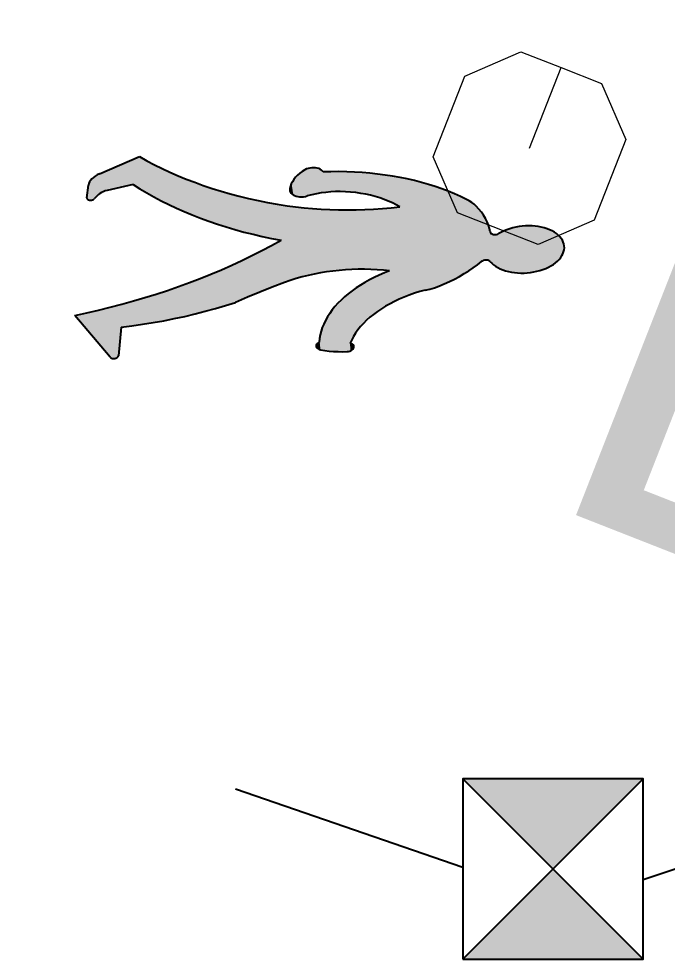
# Model space of a CAD drawing. Extents: x 421500 to 422711, y 436000 to 437000.
# Drawn here: x 421938.601 to 421939.95, y 436543.601 to 436545.557 of the extents above; entities that cross this region are included whole.
import ezdxf
from ezdxf.enums import TextEntityAlignment as Align

# ---------------------------------------------------------------- set-up
doc = ezdxf.new("R2010")
doc.units = 0
doc.linetypes.add('XREF UTC_716709_AJB_1b$0$BLIP', pattern=[1, 0.5, -0.5])
doc.layers.get('0').update_dxf_attribs({"color": 210})
doc.layers.add('716709-ExBase$0$LCCPoint Features', color=8, linetype='Continuous', lineweight=0)
for name, color, linetype in [('Lines', 1, 'Continuous'), ('XREF UTC_716709_AJB_1b$0$du-SLDUCT-F1', 30, 'XREF UTC_716709_AJB_1b$0$BLIP'), ('XREF UTC_716709_AJB_1b$0$du-SLSFURN', 30, 'Continuous')]:
    doc.layers.add(name, color=color, linetype=linetype)
doc.styles.add('716709-ExBase$0$Style-WORKING', font='WORKING.shx')

# ---------------------------------------------------------------- blocks, each defined once
blk = doc.blocks.new('*U26')
at = {"linetype": 'Continuous'}
for points in [[(189.9106, 96.9657), (189.9081, 96.9625), (189.9645, 96.9653)], [(189.9645, 96.9653), (189.9081, 96.9625), (189.967, 96.9621)], [(189.9133, 96.9686), (189.9106, 96.9657), (189.9619, 96.9683)], [(189.9619, 96.9683), (189.9106, 96.9657), (189.9645, 96.9653)], [(189.9161, 96.9712), (189.9133, 96.9686), (189.9591, 96.9709)], [(189.9591, 96.9709), (189.9133, 96.9686), (189.9619, 96.9683)], [(189.919, 96.9735), (189.9161, 96.9712), (189.9562, 96.9732)], [(189.9562, 96.9732), (189.9161, 96.9712), (189.9591, 96.9709)], [(189.9219, 96.9754), (189.919, 96.9735), (189.9532, 96.9752)], [(189.9532, 96.9752), (189.919, 96.9735), (189.9562, 96.9732)], [(189.925, 96.977), (189.9219, 96.9754), (189.9502, 96.9768)], [(189.9502, 96.9768), (189.9219, 96.9754), (189.9532, 96.9752)], [(189.9281, 96.9783), (189.925, 96.977), (189.9471, 96.9781)], [(189.9471, 96.9781), (189.925, 96.977), (189.9502, 96.9768)], [(189.9312, 96.9792), (189.9281, 96.9783), (189.944, 96.9791)], [(189.944, 96.9791), (189.9281, 96.9783), (189.9471, 96.9781)], [(189.9344, 96.9797), (189.9312, 96.9792), (189.9408, 96.9796)], [(189.9408, 96.9796), (189.9312, 96.9792), (189.944, 96.9791)], [(189.9376, 96.9798), (189.9344, 96.9797), (189.9408, 96.9796)], [(189.8994, 96.9471), (189.8976, 96.9426), (189.9757, 96.9465)], [(189.9757, 96.9465), (189.8976, 96.9426), (189.9774, 96.942)], [(189.9013, 96.9513), (189.8994, 96.9471), (189.9738, 96.9508)], [(189.9738, 96.9508), (189.8994, 96.9471), (189.9757, 96.9465)], [(189.9034, 96.9553), (189.9013, 96.9513), (189.9717, 96.9548)], [(189.9717, 96.9548), (189.9013, 96.9513), (189.9738, 96.9508)], [(189.9057, 96.959), (189.9034, 96.9553), (189.9694, 96.9586)], [(189.9694, 96.9586), (189.9034, 96.9553), (189.9717, 96.9548)], [(189.9081, 96.9625), (189.9057, 96.959), (189.967, 96.9621)], [(189.967, 96.9621), (189.9057, 96.959), (189.9694, 96.9586)], [(189.8935, 96.9282), (189.8925, 96.9232), (189.9814, 96.9276)], [(189.9814, 96.9276), (189.8925, 96.9232), (189.9824, 96.9225)], [(189.8947, 96.9332), (189.8935, 96.9282), (189.9803, 96.9325)], [(189.9803, 96.9325), (189.8935, 96.9282), (189.9814, 96.9276)], [(189.896, 96.938), (189.8947, 96.9332), (189.9789, 96.9374)], [(189.9789, 96.9374), (189.8947, 96.9332), (189.9803, 96.9325)], [(189.8976, 96.9426), (189.896, 96.938), (189.9774, 96.942)], [(189.9774, 96.942), (189.896, 96.938), (189.9789, 96.9374)], [(189.8909, 96.9075), (189.8908, 96.9021), (189.9839, 96.9068)], [(189.8912, 96.9128), (189.8909, 96.9075), (189.9836, 96.9121)], [(189.9836, 96.9121), (189.8909, 96.9075), (189.9839, 96.9068)], [(189.8918, 96.918), (189.8912, 96.9128), (189.9831, 96.9173)], [(189.9831, 96.9173), (189.8912, 96.9128), (189.9836, 96.9121)], [(189.8925, 96.9232), (189.8918, 96.918), (189.9824, 96.9225)], [(189.9824, 96.9225), (189.8918, 96.918), (189.9831, 96.9173)], [(189.9839, 96.9068), (189.8908, 96.9021), (189.984, 96.9015)], [(189.8908, 96.9021), (189.8909, 96.8968), (189.984, 96.9015)], [(189.984, 96.9015), (189.8909, 96.8968), (189.9839, 96.8961)], [(189.8909, 96.8968), (189.8912, 96.8915), (189.9839, 96.8961)], [(189.9839, 96.8961), (189.8912, 96.8915), (189.9835, 96.8909)], [(189.8912, 96.8915), (189.8918, 96.8863), (189.9835, 96.8909)], [(189.9835, 96.8909), (189.8918, 96.8863), (189.9829, 96.8856)], [(189.8918, 96.8863), (189.8925, 96.8811), (189.9829, 96.8856)], [(189.9829, 96.8856), (189.8925, 96.8811), (189.9821, 96.8805)], [(189.8925, 96.8811), (189.8935, 96.8761), (189.9821, 96.8805)], [(189.9821, 96.8805), (189.8935, 96.8761), (189.9811, 96.8754)], [(189.8935, 96.8761), (189.8947, 96.8711), (189.9811, 96.8754)], [(189.9811, 96.8754), (189.8947, 96.8711), (189.9799, 96.8705)], [(189.8947, 96.8711), (189.8961, 96.8663), (189.9799, 96.8705)], [(189.9799, 96.8705), (189.8961, 96.8663), (189.9785, 96.8657)], [(189.8961, 96.8663), (189.8976, 96.8617), (189.9785, 96.8657)], [(189.9785, 96.8657), (189.8976, 96.8617), (189.9769, 96.8611)], [(189.8976, 96.8617), (189.8994, 96.8572), (189.9769, 96.8611)], [(189.9769, 96.8611), (189.8994, 96.8572), (189.9752, 96.8567)], [(189.8994, 96.8572), (189.9013, 96.853), (189.9752, 96.8567)], [(189.9752, 96.8567), (189.9013, 96.853), (189.9732, 96.8525)], [(189.9013, 96.853), (189.9034, 96.849), (189.9732, 96.8525)], [(189.9732, 96.8525), (189.9034, 96.849), (189.9725, 96.8509)], [(189.9725, 96.8509), (189.9034, 96.849), (189.9721, 96.8491)], [(189.9721, 96.8491), (189.9034, 96.849), (189.9718, 96.8472)], [(189.9034, 96.849), (189.9057, 96.8453), (189.9718, 96.8472)], [(189.9718, 96.8472), (189.9057, 96.8453), (189.9718, 96.8452)], [(189.9057, 96.8453), (189.9081, 96.8418), (189.9718, 96.8452)], [(189.9718, 96.8452), (189.9081, 96.8418), (189.9719, 96.8433)], [(189.9719, 96.8433), (189.9081, 96.8418), (189.9723, 96.8415)], [(189.9081, 96.8418), (189.9107, 96.8386), (189.9723, 96.8415)], [(189.9723, 96.8415), (189.9107, 96.8386), (189.9729, 96.8398)], [(189.9729, 96.8398), (189.9107, 96.8386), (189.9736, 96.8383)], [(189.9107, 96.8386), (189.9133, 96.8357), (189.9736, 96.8383)], [(189.9736, 96.8383), (189.9133, 96.8357), (189.9745, 96.837)], [(189.9745, 96.837), (189.9133, 96.8357), (189.9756, 96.8361)], [(189.9756, 96.8361), (189.9133, 96.8357), (189.9767, 96.8355)], [(189.9133, 96.8357), (189.9161, 96.8331), (189.9767, 96.8355)], [(189.9767, 96.8355), (189.9161, 96.8331), (189.9778, 96.8353)], [(189.9778, 96.8353), (189.9161, 96.8331), (189.9829, 96.8348)], [(189.9829, 96.8348), (189.9161, 96.8331), (189.9879, 96.834)], [(189.9879, 96.834), (189.9161, 96.8331), (189.9929, 96.8329)], [(189.9161, 96.8331), (189.919, 96.8308), (189.9929, 96.8329)], [(189.9929, 96.8329), (189.919, 96.8308), (189.9979, 96.8314)], [(189.9979, 96.8314), (189.919, 96.8308), (190.0029, 96.8296)], [(189.919, 96.8308), (189.92, 96.8299), (190.0029, 96.8296)], [(189.92, 96.8299), (189.9209, 96.8287), (190.0029, 96.8296)], [(189.9214, 96.8146), (189.9206, 96.8132), (190.0312, 96.8119)], [(190.0029, 96.8296), (189.9209, 96.8287), (190.0078, 96.8275)], [(189.9209, 96.8287), (189.9217, 96.8272), (190.0078, 96.8275)], [(189.9221, 96.8162), (189.9214, 96.8146), (190.0267, 96.8157)], [(190.0267, 96.8157), (189.9214, 96.8146), (190.0312, 96.8119)], [(190.0078, 96.8275), (189.9217, 96.8272), (190.0126, 96.825)], [(189.9217, 96.8272), (189.9222, 96.8255), (190.0126, 96.825)], [(189.9225, 96.818), (189.9221, 96.8162), (190.0267, 96.8157)], [(189.9222, 96.8255), (189.9226, 96.8237), (190.0126, 96.825)], [(189.9228, 96.8199), (189.9225, 96.818), (190.0221, 96.8191)], [(190.0221, 96.8191), (189.9225, 96.818), (190.0267, 96.8157)], [(190.0126, 96.825), (189.9226, 96.8237), (190.0174, 96.8222)], [(189.9226, 96.8237), (189.9228, 96.8218), (190.0174, 96.8222)], [(190.0174, 96.8222), (189.9228, 96.8218), (190.0221, 96.8191)], [(189.9228, 96.8218), (189.9228, 96.8199), (190.0221, 96.8191)], [(189.9116, 96.7992), (189.9073, 96.7919), (190.044, 96.7973)], [(190.044, 96.7973), (189.9073, 96.7919), (190.0463, 96.7937)], [(189.9161, 96.8064), (189.9116, 96.7992), (190.0392, 96.8038)], [(190.0392, 96.8038), (189.9116, 96.7992), (190.0416, 96.8006)], [(190.0416, 96.8006), (189.9116, 96.7992), (190.044, 96.7973)], [(189.9206, 96.8132), (189.9161, 96.8064), (190.0312, 96.8119)], [(190.0312, 96.8119), (189.9161, 96.8064), (190.034, 96.8094)], [(190.034, 96.8094), (189.9161, 96.8064), (190.0366, 96.8067)], [(190.0366, 96.8067), (189.9161, 96.8064), (190.0392, 96.8038)], [(189.8992, 96.7764), (189.8954, 96.7683), (190.0568, 96.7756)], [(189.9032, 96.7842), (189.8992, 96.7764), (190.0568, 96.7756)], [(189.9073, 96.7919), (189.9032, 96.7842), (190.0516, 96.7848)], [(190.0516, 96.7848), (189.9032, 96.7842), (190.0568, 96.7756)], [(190.0463, 96.7937), (189.9073, 96.7919), (190.0516, 96.7848)], [(189.8917, 96.76), (189.8882, 96.7515), (190.0666, 96.7565)], [(189.8954, 96.7683), (189.8917, 96.76), (190.0618, 96.7661)], [(190.0618, 96.7661), (189.8917, 96.76), (190.0666, 96.7565)], [(190.0568, 96.7756), (189.8954, 96.7683), (190.0618, 96.7661)], [(189.8849, 96.7428), (189.8818, 96.734), (190.0757, 96.7364)], [(189.8882, 96.7515), (189.8849, 96.7428), (190.0712, 96.7466)], [(190.0712, 96.7466), (189.8849, 96.7428), (190.0757, 96.7364)], [(190.0666, 96.7565), (189.8882, 96.7515), (190.0712, 96.7466)], [(189.8789, 96.7249), (189.8774, 96.7196), (190.0842, 96.7156)], [(189.8818, 96.734), (189.8789, 96.7249), (190.08, 96.7261)], [(190.08, 96.7261), (189.8789, 96.7249), (190.0842, 96.7156)], [(190.0757, 96.7364), (189.8818, 96.734), (190.08, 96.7261)], [(189.8742, 96.703), (189.8735, 96.6973), (190.0919, 96.6939)], [(189.8751, 96.7087), (189.8742, 96.703), (190.0881, 96.7049)], [(190.0881, 96.7049), (189.8742, 96.703), (190.0919, 96.6939)], [(189.8762, 96.7142), (189.8751, 96.7087), (190.0881, 96.7049)], [(189.8774, 96.7196), (189.8762, 96.7142), (190.0842, 96.7156)], [(190.0842, 96.7156), (189.8762, 96.7142), (190.0881, 96.7049)], [(189.8718, 96.6885), (189.87, 96.6799), (190.0954, 96.6829)], [(190.0954, 96.6829), (189.87, 96.6799), (190.0988, 96.6716)], [(189.8735, 96.6973), (189.8718, 96.6885), (190.0919, 96.6939)], [(190.0919, 96.6939), (189.8718, 96.6885), (190.0954, 96.6829)], [(189.8679, 96.6713), (189.8657, 96.6629), (190.0423, 96.661)], [(189.87, 96.6799), (189.8679, 96.6713), (190.0988, 96.6716)], [(190.0988, 96.6716), (189.8679, 96.6713), (190.102, 96.6602)], [(189.8679, 96.6713), (190.0423, 96.661), (190.102, 96.6602)], [(189.8606, 96.6466), (189.8577, 96.6387), (190.0419, 96.6326)], [(189.8632, 96.6547), (189.8606, 96.6466), (190.042, 96.6468)], [(190.042, 96.6468), (189.8606, 96.6466), (190.0419, 96.6326)], [(189.8657, 96.6629), (189.8632, 96.6547), (190.0423, 96.661)], [(190.0423, 96.661), (189.8632, 96.6547), (190.042, 96.6468)], [(190.0423, 96.661), (190.0459, 96.6557), (190.102, 96.6602)], [(190.102, 96.6602), (190.0459, 96.6557), (190.105, 96.6486)], [(190.0459, 96.6557), (190.0494, 96.6502), (190.105, 96.6486)], [(190.0494, 96.6502), (190.0528, 96.6444), (190.105, 96.6486)], [(190.105, 96.6486), (190.0528, 96.6444), (190.1078, 96.6369)], [(189.8547, 96.631), (189.8515, 96.6235), (189.9176, 96.63)], [(189.9176, 96.63), (189.8515, 96.6235), (189.9149, 96.6211)], [(189.8577, 96.6387), (189.8547, 96.631), (190.0419, 96.6326)], [(190.0419, 96.6326), (189.8547, 96.631), (189.9176, 96.63)], [(190.0419, 96.6326), (189.9176, 96.63), (190.042, 96.6184)], [(189.9176, 96.63), (189.9194, 96.6202), (190.042, 96.6184)], [(190.0528, 96.6444), (190.056, 96.6385), (190.1078, 96.6369)], [(190.056, 96.6385), (190.059, 96.6323), (190.1078, 96.6369)], [(190.1078, 96.6369), (190.059, 96.6323), (190.1103, 96.6251)], [(190.059, 96.6323), (190.0619, 96.6259), (190.1103, 96.6251)], [(189.8445, 96.6092), (189.8408, 96.6024), (189.9091, 96.604)], [(189.8481, 96.6162), (189.8445, 96.6092), (189.9121, 96.6125)], [(189.9121, 96.6125), (189.8445, 96.6092), (189.9091, 96.604)], [(189.8515, 96.6235), (189.8481, 96.6162), (189.9149, 96.6211)], [(189.9149, 96.6211), (189.8481, 96.6162), (189.9121, 96.6125)], [(189.9194, 96.6202), (189.921, 96.6103), (190.042, 96.6184)], [(190.042, 96.6184), (189.921, 96.6103), (190.0423, 96.6042)], [(189.921, 96.6103), (189.9225, 96.6004), (190.0423, 96.6042)], [(190.0619, 96.6259), (190.0647, 96.6193), (190.1103, 96.6251)], [(190.1103, 96.6251), (190.0647, 96.6193), (190.1127, 96.6131)], [(190.0647, 96.6193), (190.0673, 96.6125), (190.1127, 96.6131)], [(190.1127, 96.6131), (190.0673, 96.6125), (190.1149, 96.6011)], [(190.0673, 96.6125), (190.0697, 96.6056), (190.1149, 96.6011)], [(189.8329, 96.5895), (189.8287, 96.5835), (189.9025, 96.5877)], [(189.9058, 96.5958), (189.8329, 96.5895), (189.9025, 96.5877)], [(189.8369, 96.5958), (189.8329, 96.5895), (189.9058, 96.5958)], [(189.8408, 96.6024), (189.8369, 96.5958), (189.9058, 96.5958)], [(189.9091, 96.604), (189.8408, 96.6024), (189.9058, 96.5958)], [(190.0423, 96.6042), (189.9225, 96.6004), (190.0429, 96.59)], [(189.9225, 96.6004), (189.9237, 96.5903), (190.0429, 96.59)], [(189.9237, 96.5903), (189.9247, 96.5802), (190.0429, 96.59)], [(190.0429, 96.59), (189.9247, 96.5802), (190.0437, 96.5758)], [(190.0697, 96.6056), (190.0719, 96.5985), (190.1149, 96.6011)], [(190.1149, 96.6011), (190.0719, 96.5985), (190.1168, 96.5889)], [(190.0719, 96.5985), (190.074, 96.5913), (190.1168, 96.5889)], [(190.074, 96.5913), (190.0759, 96.5839), (190.1168, 96.5889)], [(189.82, 96.5723), (189.8154, 96.5671), (189.8951, 96.5722)], [(189.8951, 96.5722), (189.8154, 96.5671), (189.8912, 96.5648)], [(189.8244, 96.5777), (189.82, 96.5723), (189.8951, 96.5722)], [(189.8287, 96.5835), (189.8244, 96.5777), (189.8989, 96.5798)], [(189.8989, 96.5798), (189.8244, 96.5777), (189.8951, 96.5722)], [(189.9025, 96.5877), (189.8287, 96.5835), (189.8989, 96.5798)], [(189.9247, 96.5802), (189.9255, 96.5701), (190.0437, 96.5758)], [(190.0437, 96.5758), (189.9255, 96.5701), (190.0446, 96.5617)], [(190.1168, 96.5889), (190.0759, 96.5839), (190.1186, 96.5767)], [(190.0759, 96.5839), (190.0776, 96.5764), (190.1186, 96.5767)], [(190.1186, 96.5767), (190.0776, 96.5764), (190.1201, 96.5644)], [(190.0776, 96.5764), (190.0792, 96.5688), (190.1201, 96.5644)], [(189.801, 96.5535), (189.796, 96.5496), (189.8829, 96.5507)], [(189.8059, 96.5577), (189.801, 96.5535), (189.8872, 96.5576)], [(189.8872, 96.5576), (189.801, 96.5535), (189.8829, 96.5507)], [(189.8107, 96.5622), (189.8059, 96.5577), (189.8872, 96.5576)], [(189.8154, 96.5671), (189.8107, 96.5622), (189.8912, 96.5648)], [(189.8912, 96.5648), (189.8107, 96.5622), (189.8872, 96.5576)], [(189.9255, 96.5701), (189.926, 96.5599), (190.0446, 96.5617)], [(190.0446, 96.5617), (189.926, 96.5599), (190.0458, 96.5476)], [(189.926, 96.5599), (189.9264, 96.5497), (190.0458, 96.5476)], [(190.0792, 96.5688), (190.0805, 96.5611), (190.1201, 96.5644)], [(190.1201, 96.5644), (190.0805, 96.5611), (190.1214, 96.552)], [(190.0805, 96.5611), (190.0816, 96.5533), (190.1214, 96.552)], [(190.0816, 96.5533), (190.0826, 96.5454), (190.1214, 96.552)], [(190.1214, 96.552), (190.0826, 96.5454), (190.1225, 96.5395)], [(189.7646, 96.5348), (189.7645, 96.5326), (189.8694, 96.5316)], [(189.7649, 96.5369), (189.7646, 96.5348), (189.8694, 96.5316)], [(189.7654, 96.539), (189.7649, 96.5369), (189.8741, 96.5377)], [(189.8741, 96.5377), (189.7649, 96.5369), (189.8694, 96.5316)], [(189.7661, 96.5408), (189.7654, 96.539), (189.7805, 96.5399)], [(189.7805, 96.5399), (189.7654, 96.539), (189.8741, 96.5377)], [(189.7669, 96.5425), (189.7661, 96.5408), (189.7797, 96.5417)], [(189.7797, 96.5417), (189.7661, 96.5408), (189.7805, 96.5399)], [(189.7679, 96.544), (189.7669, 96.5425), (189.7788, 96.5433)], [(189.7788, 96.5433), (189.7669, 96.5425), (189.7797, 96.5417)], [(189.769, 96.5452), (189.7679, 96.544), (189.7778, 96.5446)], [(189.7778, 96.5446), (189.7679, 96.544), (189.7788, 96.5433)], [(189.7702, 96.5461), (189.769, 96.5452), (189.7766, 96.5457)], [(189.7766, 96.5457), (189.769, 96.5452), (189.7778, 96.5446)], [(189.7714, 96.5467), (189.7702, 96.5461), (189.7754, 96.5464)], [(189.7754, 96.5464), (189.7702, 96.5461), (189.7766, 96.5457)], [(189.7741, 96.5469), (189.7714, 96.5467), (189.7754, 96.5464)], [(189.7728, 96.5469), (189.7714, 96.5467), (189.7741, 96.5469)], [(189.7857, 96.5428), (189.7805, 96.5399), (189.8741, 96.5377)], [(189.7909, 96.546), (189.7857, 96.5428), (189.8786, 96.5441)], [(189.8786, 96.5441), (189.7857, 96.5428), (189.8741, 96.5377)], [(189.796, 96.5496), (189.7909, 96.546), (189.8786, 96.5441)], [(189.8829, 96.5507), (189.796, 96.5496), (189.8786, 96.5441)], [(189.9264, 96.5497), (189.9265, 96.5395), (190.0458, 96.5476)], [(190.0458, 96.5476), (189.9265, 96.5395), (190.0472, 96.5336)], [(189.9265, 96.5395), (189.9265, 96.5292), (190.0472, 96.5336)], [(190.0472, 96.5336), (189.9265, 96.5292), (190.0488, 96.5197)], [(190.0826, 96.5454), (190.0831, 96.538), (190.1225, 96.5395)], [(190.1225, 96.5395), (190.0831, 96.538), (190.1234, 96.527)], [(190.0831, 96.538), (190.0833, 96.5306), (190.1234, 96.527)], [(189.7645, 96.5326), (189.7649, 96.5258), (189.8694, 96.5316)], [(189.8694, 96.5316), (189.7649, 96.5258), (189.8646, 96.5258)], [(189.7649, 96.5258), (189.7654, 96.5191), (189.8597, 96.5203)], [(189.8646, 96.5258), (189.7649, 96.5258), (189.8597, 96.5203)], [(189.8597, 96.5203), (189.7654, 96.5191), (189.8547, 96.5151)], [(189.7654, 96.5191), (189.7662, 96.5124), (189.8547, 96.5151)], [(189.8547, 96.5151), (189.7662, 96.5124), (189.8496, 96.5103)], [(189.9262, 96.519), (189.9257, 96.5088), (190.0507, 96.5058)], [(189.9265, 96.5292), (189.9262, 96.519), (190.0488, 96.5197)], [(190.0488, 96.5197), (189.9262, 96.519), (190.0507, 96.5058)], [(190.0832, 96.5157), (190.0828, 96.5082), (190.1241, 96.5145)], [(190.0834, 96.5231), (190.0832, 96.5157), (190.1241, 96.5145)], [(190.0833, 96.5306), (190.0834, 96.5231), (190.1234, 96.527)], [(190.1234, 96.527), (190.0834, 96.5231), (190.1241, 96.5145)], [(189.7662, 96.5124), (189.7671, 96.5057), (189.8496, 96.5103)], [(189.8496, 96.5103), (189.7671, 96.5057), (189.8443, 96.5057)], [(189.7671, 96.5057), (189.7682, 96.4992), (189.8443, 96.5057)], [(189.8443, 96.5057), (189.7682, 96.4992), (189.839, 96.5015)], [(189.839, 96.5015), (189.7682, 96.4992), (189.8335, 96.4975)], [(189.7682, 96.4992), (189.7695, 96.4927), (189.8335, 96.4975)], [(189.8335, 96.4975), (189.7695, 96.4927), (189.828, 96.494)], [(189.925, 96.4986), (189.9241, 96.4885), (190.0527, 96.492)], [(189.9257, 96.5088), (189.925, 96.4986), (190.0507, 96.5058)], [(190.0507, 96.5058), (189.925, 96.4986), (190.0527, 96.492)], [(190.0822, 96.5008), (190.0814, 96.4935), (190.1334, 96.5)], [(190.1334, 96.5), (190.0814, 96.4935), (190.1338, 96.4974)], [(190.1338, 96.4974), (190.0814, 96.4935), (190.1341, 96.4947)], [(190.0828, 96.5082), (190.0822, 96.5008), (190.1309, 96.5072)], [(190.1309, 96.5072), (190.0822, 96.5008), (190.1319, 96.505)], [(190.1319, 96.505), (190.0822, 96.5008), (190.1328, 96.5026)], [(190.1328, 96.5026), (190.0822, 96.5008), (190.1334, 96.5)], [(190.1241, 96.5145), (190.0828, 96.5082), (190.1256, 96.5136)], [(190.1256, 96.5136), (190.0828, 96.5082), (190.1271, 96.5124)], [(190.1271, 96.5124), (190.0828, 96.5082), (190.1285, 96.5109)], [(190.1285, 96.5109), (190.0828, 96.5082), (190.1298, 96.5092)], [(190.1298, 96.5092), (190.0828, 96.5082), (190.1309, 96.5072)], [(189.828, 96.494), (189.7695, 96.4927), (189.8225, 96.4907)], [(189.7695, 96.4927), (189.771, 96.4864), (189.8225, 96.4907)], [(189.8225, 96.4907), (189.771, 96.4864), (189.8168, 96.4878)], [(189.8168, 96.4878), (189.771, 96.4864), (189.8111, 96.4853)], [(189.771, 96.4864), (189.7727, 96.4802), (189.8111, 96.4853)], [(189.8111, 96.4853), (189.7727, 96.4802), (189.8053, 96.4831)], [(189.8053, 96.4831), (189.7727, 96.4802), (189.7995, 96.4813)], [(189.7995, 96.4813), (189.7727, 96.4802), (189.7937, 96.4798)], [(189.7727, 96.4802), (189.7733, 96.4783), (189.7937, 96.4798)], [(189.7937, 96.4798), (189.7733, 96.4783), (189.7878, 96.4787)], [(189.7878, 96.4787), (189.7733, 96.4783), (189.787, 96.4769)], [(189.7733, 96.4783), (189.7741, 96.4766), (189.787, 96.4769)], [(189.9229, 96.4785), (189.9216, 96.4685), (190.0549, 96.4783)], [(190.0549, 96.4783), (189.9216, 96.4685), (190.0574, 96.4647)], [(189.9241, 96.4885), (189.9229, 96.4785), (190.0549, 96.4783)], [(190.0527, 96.492), (189.9241, 96.4885), (190.0549, 96.4783)], [(190.0791, 96.4791), (190.0786, 96.4762), (190.1315, 96.479)], [(190.1315, 96.479), (190.0786, 96.4762), (190.1293, 96.4748)], [(190.0804, 96.4863), (190.0791, 96.4791), (190.1331, 96.4838)], [(190.1331, 96.4838), (190.0791, 96.4791), (190.1324, 96.4814)], [(190.1324, 96.4814), (190.0791, 96.4791), (190.1315, 96.479)], [(190.0814, 96.4935), (190.0804, 96.4863), (190.1342, 96.4919)], [(190.1342, 96.4919), (190.0804, 96.4863), (190.134, 96.4891)], [(190.134, 96.4891), (190.0804, 96.4863), (190.1337, 96.4865)], [(190.1337, 96.4865), (190.0804, 96.4863), (190.1331, 96.4838)], [(190.1341, 96.4947), (190.0814, 96.4935), (190.1342, 96.4919)], [(189.787, 96.4769), (189.7741, 96.4766), (189.7861, 96.4754)], [(189.7741, 96.4766), (189.7751, 96.4751), (189.7861, 96.4754)], [(189.7861, 96.4754), (189.7751, 96.4751), (189.785, 96.4741)], [(189.7751, 96.4751), (189.7762, 96.4739), (189.785, 96.4741)], [(189.785, 96.4741), (189.7762, 96.4739), (189.7838, 96.4731)], [(189.7762, 96.4739), (189.7774, 96.4729), (189.7838, 96.4731)], [(189.7838, 96.4731), (189.7774, 96.4729), (189.7826, 96.4724)], [(189.7774, 96.4729), (189.7787, 96.4723), (189.7826, 96.4724)], [(189.7826, 96.4724), (189.7787, 96.4723), (189.7813, 96.472)], [(189.7787, 96.4723), (189.78, 96.472), (189.7813, 96.472)], [(189.9216, 96.4685), (189.9201, 96.4586), (190.0574, 96.4647)], [(190.0574, 96.4647), (189.9201, 96.4586), (190.06, 96.4511)], [(190.0784, 96.4733), (190.0783, 96.4703), (190.1269, 96.4707)], [(190.1269, 96.4707), (190.0783, 96.4703), (190.1243, 96.4669)], [(190.0783, 96.4703), (190.0784, 96.4673), (190.1243, 96.4669)], [(190.0786, 96.4762), (190.0784, 96.4733), (190.1293, 96.4748)], [(190.1293, 96.4748), (190.0784, 96.4733), (190.1269, 96.4707)], [(190.0784, 96.4673), (190.0788, 96.4644), (190.1243, 96.4669)], [(190.1243, 96.4669), (190.0788, 96.4644), (190.1216, 96.4634)], [(190.0788, 96.4644), (190.0793, 96.4616), (190.1216, 96.4634)], [(190.1216, 96.4634), (190.0793, 96.4616), (190.1188, 96.4602)], [(190.0793, 96.4616), (190.08, 96.4589), (190.1188, 96.4602)], [(190.1188, 96.4602), (190.08, 96.4589), (190.1159, 96.4572)], [(190.08, 96.4589), (190.081, 96.4563), (190.1159, 96.4572)], [(189.9183, 96.4488), (189.9163, 96.4391), (190.0628, 96.4377)], [(189.9201, 96.4586), (189.9183, 96.4488), (190.06, 96.4511)], [(190.06, 96.4511), (189.9183, 96.4488), (190.0628, 96.4377)], [(190.1159, 96.4572), (190.081, 96.4563), (190.1129, 96.4546)], [(190.081, 96.4563), (190.0821, 96.454), (190.1129, 96.4546)], [(190.1129, 96.4546), (190.0821, 96.454), (190.1098, 96.4522)], [(190.0821, 96.454), (190.0833, 96.4519), (190.1098, 96.4522)], [(190.1098, 96.4522), (190.0833, 96.4519), (190.1066, 96.4502)], [(190.0833, 96.4519), (190.0847, 96.45), (190.1066, 96.4502)], [(190.1066, 96.4502), (190.0847, 96.45), (190.1033, 96.4485)], [(190.0847, 96.45), (190.0863, 96.4485), (190.1033, 96.4485)], [(190.0863, 96.4485), (190.0879, 96.4472), (190.1, 96.4472)], [(190.1033, 96.4485), (190.0863, 96.4485), (190.1, 96.4472)], [(190.0879, 96.4472), (190.0896, 96.4463), (190.1, 96.4472)], [(190.1, 96.4472), (190.0896, 96.4463), (190.0967, 96.4461)], [(190.0896, 96.4463), (190.0913, 96.4458), (190.0967, 96.4461)], [(190.0967, 96.4461), (190.0913, 96.4458), (190.0949, 96.4457)], [(190.0913, 96.4458), (190.0931, 96.4455), (190.0949, 96.4457)], [(189.9142, 96.4295), (189.9118, 96.42), (190.0665, 96.423)], [(190.0665, 96.423), (189.9118, 96.42), (189.9957, 96.42)], [(189.9163, 96.4391), (189.9142, 96.4295), (190.0628, 96.4377)], [(190.0628, 96.4377), (189.9142, 96.4295), (190.0665, 96.423)], [(190.0665, 96.423), (189.9957, 96.42), (190.0704, 96.4083)], [(189.9957, 96.42), (189.9058, 96.3996), (189.9887, 96.4044)], [(189.9118, 96.42), (189.9058, 96.3996), (189.9957, 96.42)], [(189.9887, 96.4044), (189.9058, 96.3996), (189.9819, 96.3887)], [(189.9957, 96.42), (189.9997, 96.4056), (190.0704, 96.4083)], [(190.0704, 96.4083), (189.9997, 96.4056), (190.0744, 96.3938)], [(189.9997, 96.4056), (190.0039, 96.3913), (190.0744, 96.3938)], [(189.9058, 96.3996), (189.8996, 96.3794), (189.9819, 96.3887)], [(189.9819, 96.3887), (189.8996, 96.3794), (189.9752, 96.3727)], [(190.0744, 96.3938), (190.0039, 96.3913), (190.0786, 96.3794)], [(190.0039, 96.3913), (190.0083, 96.3772), (190.0786, 96.3794)], [(189.8996, 96.3794), (189.8932, 96.3593), (189.9752, 96.3727)], [(189.9752, 96.3727), (189.8932, 96.3593), (189.9688, 96.3566)], [(190.0786, 96.3794), (190.0083, 96.3772), (190.0831, 96.3652)], [(190.0083, 96.3772), (190.0129, 96.3632), (190.0831, 96.3652)], [(190.0831, 96.3652), (190.0129, 96.3632), (190.0877, 96.3512)], [(189.8932, 96.3593), (189.8867, 96.3394), (189.9688, 96.3566)], [(189.9688, 96.3566), (189.8867, 96.3394), (189.9625, 96.3402)], [(190.0129, 96.3632), (190.0176, 96.3495), (190.0877, 96.3512)], [(190.0877, 96.3512), (190.0176, 96.3495), (190.0925, 96.3373)], [(190.0176, 96.3495), (190.0225, 96.3359), (190.0925, 96.3373)], [(189.8867, 96.3394), (189.8799, 96.3196), (189.9564, 96.3236)], [(189.9625, 96.3402), (189.8867, 96.3394), (189.9564, 96.3236)], [(190.0925, 96.3373), (190.0225, 96.3359), (190.0974, 96.3236)], [(190.0225, 96.3359), (190.0276, 96.3224), (190.0974, 96.3236)], [(189.8799, 96.3196), (189.8766, 96.3049), (189.9506, 96.3069)], [(189.9564, 96.3236), (189.8799, 96.3196), (189.9506, 96.3069)], [(190.0974, 96.3236), (190.0276, 96.3224), (190.1026, 96.3101)], [(190.0276, 96.3224), (190.0329, 96.3092), (190.1026, 96.3101)], [(190.1026, 96.3101), (190.0329, 96.3092), (190.1079, 96.2968)], [(190.0329, 96.3092), (190.0383, 96.2961), (190.1079, 96.2968)], [(189.8766, 96.3049), (189.8734, 96.29), (189.9448, 96.29)], [(189.9506, 96.3069), (189.8766, 96.3049), (189.9448, 96.29)], [(190.1079, 96.2968), (190.0383, 96.2961), (190.1134, 96.2836)], [(190.0383, 96.2961), (190.0439, 96.2833), (190.1134, 96.2836)], [(189.8705, 96.275), (189.8677, 96.2599), (189.9393, 96.2729)], [(189.9393, 96.2729), (189.8677, 96.2599), (189.934, 96.2556)], [(189.9448, 96.29), (189.8705, 96.275), (189.9393, 96.2729)], [(189.8734, 96.29), (189.8705, 96.275), (189.9448, 96.29)], [(190.1134, 96.2836), (190.0439, 96.2833), (190.1191, 96.2707)], [(190.0439, 96.2833), (190.0497, 96.2706), (190.1191, 96.2707)], [(189.8677, 96.2599), (189.8651, 96.2447), (189.934, 96.2556)], [(189.934, 96.2556), (189.8651, 96.2447), (189.9289, 96.2382)], [(190.1191, 96.2707), (190.0497, 96.2706), (190.1249, 96.258)], [(190.0497, 96.2706), (190.0556, 96.2581), (190.1249, 96.258)], [(190.0556, 96.2581), (190.0617, 96.2459), (190.1249, 96.258)], [(190.1249, 96.258), (190.0617, 96.2459), (190.1309, 96.2455)], [(189.8651, 96.2447), (189.8627, 96.2295), (189.9289, 96.2382)], [(189.9289, 96.2382), (189.8627, 96.2295), (189.924, 96.2206)], [(190.0617, 96.2459), (190.0679, 96.2339), (190.1309, 96.2455)], [(190.1309, 96.2455), (190.0679, 96.2339), (190.1371, 96.2332)], [(189.8627, 96.2295), (189.8605, 96.2141), (189.924, 96.2206)], [(189.924, 96.2206), (189.8605, 96.2141), (189.9193, 96.2028)], [(190.0679, 96.2339), (190.0743, 96.2221), (190.1371, 96.2332)], [(190.1371, 96.2332), (190.0743, 96.2221), (190.1434, 96.2211)], [(190.0743, 96.2221), (190.0808, 96.2105), (190.1434, 96.2211)], [(190.1434, 96.2211), (190.0808, 96.2105), (190.1498, 96.2093)], [(189.8585, 96.1987), (189.8567, 96.1832), (189.9147, 96.1849)], [(189.8605, 96.2141), (189.8585, 96.1987), (189.9193, 96.2028)], [(189.9193, 96.2028), (189.8585, 96.1987), (189.9147, 96.1849)], [(190.0808, 96.2105), (190.0875, 96.1992), (190.1498, 96.2093)], [(190.1498, 96.2093), (190.0875, 96.1992), (190.1565, 96.1977)], [(190.0875, 96.1992), (190.0943, 96.1881), (190.1565, 96.1977)], [(190.1565, 96.1977), (190.0943, 96.1881), (190.1632, 96.1864)], [(189.8567, 96.1832), (189.8551, 96.1677), (189.9104, 96.1669)], [(189.9147, 96.1849), (189.8567, 96.1832), (189.9104, 96.1669)], [(190.0943, 96.1881), (190.1013, 96.1772), (190.1632, 96.1864)], [(190.1632, 96.1864), (190.1013, 96.1772), (190.1702, 96.1753)], [(189.8551, 96.1677), (189.8536, 96.1521), (189.9104, 96.1669)], [(189.9104, 96.1669), (189.8536, 96.1521), (189.9063, 96.1487)], [(190.1013, 96.1772), (190.1084, 96.1666), (190.1702, 96.1753)], [(190.1702, 96.1753), (190.1084, 96.1666), (190.1772, 96.1644)], [(190.1084, 96.1666), (190.1156, 96.1563), (190.1772, 96.1644)], [(190.1772, 96.1644), (190.1156, 96.1563), (190.1844, 96.1539)], [(189.8536, 96.1521), (189.8524, 96.1365), (189.9063, 96.1487)], [(189.9063, 96.1487), (189.8524, 96.1365), (189.9024, 96.1305)], [(190.1156, 96.1563), (190.123, 96.1462), (190.1844, 96.1539)], [(190.1844, 96.1539), (190.123, 96.1462), (190.1305, 96.1364)], [(190.1844, 96.1539), (190.1305, 96.1364), (190.1572, 96.0715)], [(189.8524, 96.1365), (189.8513, 96.1208), (189.9024, 96.1305)], [(189.9024, 96.1305), (189.8513, 96.1208), (189.8987, 96.1121)], [(190.1305, 96.1364), (190.1229, 96.0839), (190.1572, 96.0715)], [(189.8504, 96.1051), (189.8498, 96.0893), (189.8952, 96.0935)], [(189.8513, 96.1208), (189.8504, 96.1051), (189.8987, 96.1121)], [(189.8987, 96.1121), (189.8504, 96.1051), (189.8952, 96.0935)], [(189.8498, 96.0893), (189.7934, 96.0793), (189.8919, 96.0749)], [(189.8952, 96.0935), (189.8498, 96.0893), (189.8919, 96.0749)], [(189.7893, 96.0725), (189.7891, 96.0708), (189.8888, 96.0562)], [(189.7891, 96.0708), (189.7892, 96.0691), (189.8888, 96.0562)], [(189.7892, 96.0691), (189.7895, 96.0675), (189.8888, 96.0562)], [(189.7896, 96.0741), (189.7893, 96.0725), (189.8888, 96.0562)], [(189.7895, 96.0675), (189.7899, 96.0659), (189.8888, 96.0562)], [(189.7901, 96.0756), (189.7896, 96.0741), (189.8919, 96.0749)], [(189.8919, 96.0749), (189.7896, 96.0741), (189.8888, 96.0562)], [(189.7907, 96.0769), (189.7901, 96.0756), (189.8919, 96.0749)], [(189.7915, 96.078), (189.7907, 96.0769), (189.8919, 96.0749)], [(189.7924, 96.0788), (189.7915, 96.078), (189.8919, 96.0749)], [(189.7934, 96.0793), (189.7924, 96.0788), (189.8919, 96.0749)], [(190.1174, 96.0683), (190.116, 96.0664), (190.1559, 96.0681)], [(190.1559, 96.0681), (190.116, 96.0664), (190.1545, 96.0649)], [(190.1187, 96.0705), (190.1174, 96.0683), (190.1559, 96.0681)], [(190.1198, 96.0729), (190.1187, 96.0705), (190.1572, 96.0715)], [(190.1572, 96.0715), (190.1187, 96.0705), (190.1559, 96.0681)], [(190.1208, 96.0755), (190.1198, 96.0729), (190.1572, 96.0715)], [(190.1217, 96.0782), (190.1208, 96.0755), (190.1572, 96.0715)], [(190.1224, 96.081), (190.1217, 96.0782), (190.1572, 96.0715)], [(190.1229, 96.0839), (190.1224, 96.081), (190.1572, 96.0715)], [(189.7899, 96.0659), (189.7905, 96.0646), (189.8888, 96.0562)], [(189.7905, 96.0646), (189.7912, 96.0634), (189.8888, 96.0562)], [(189.7912, 96.0634), (189.7921, 96.0625), (189.8888, 96.0562)], [(189.7921, 96.0625), (189.886, 96.0374), (189.8888, 96.0562)], [(189.7921, 96.0625), (189.8833, 96.0185), (189.886, 96.0374)], [(189.7921, 96.0625), (189.8809, 95.9995), (189.8833, 96.0185)], [(190.1065, 96.0518), (190.1064, 96.0504), (190.143, 96.0507)], [(190.143, 96.0507), (190.1064, 96.0504), (190.1408, 96.0494)], [(190.1064, 96.0504), (190.1065, 96.0489), (190.1408, 96.0494)], [(190.1067, 96.0532), (190.1065, 96.0518), (190.1452, 96.0524)], [(190.1452, 96.0524), (190.1065, 96.0518), (190.143, 96.0507)], [(190.1408, 96.0494), (190.1065, 96.0489), (190.1384, 96.0484)], [(190.1065, 96.0489), (190.1067, 96.0475), (190.1384, 96.0484)], [(190.1071, 96.0545), (190.1067, 96.0532), (190.1473, 96.0543)], [(190.1473, 96.0543), (190.1067, 96.0532), (190.1452, 96.0524)], [(190.1384, 96.0484), (190.1067, 96.0475), (190.1361, 96.0478)], [(190.1361, 96.0478), (190.1067, 96.0475), (190.1116, 96.0427)], [(190.1076, 96.0557), (190.1071, 96.0545), (190.1473, 96.0543)], [(190.1083, 96.0567), (190.1076, 96.0557), (190.1493, 96.0566)], [(190.1493, 96.0566), (190.1076, 96.0557), (190.1473, 96.0543)], [(190.116, 96.0664), (190.1083, 96.0567), (190.1545, 96.0649)], [(190.1545, 96.0649), (190.1083, 96.0567), (190.1529, 96.0619)], [(190.1529, 96.0619), (190.1083, 96.0567), (190.1512, 96.0591)], [(190.1512, 96.0591), (190.1083, 96.0567), (190.1493, 96.0566)], [(190.1067, 96.0475), (190.1071, 96.0462), (190.1116, 96.0427)], [(190.1071, 96.0462), (190.1077, 96.0451), (190.1116, 96.0427)], [(190.1077, 96.0451), (190.1083, 96.0441), (190.1116, 96.0427)], [(190.1083, 96.0441), (190.1091, 96.0434), (190.1116, 96.0427)], [(190.1091, 96.0434), (190.1099, 96.0429), (190.1116, 96.0427)], [(190.1099, 96.0429), (190.1108, 96.0427), (190.1116, 96.0427)]]:
    blk.add_solid(points, dxfattribs=at)
blk = doc.blocks.new('rmpeds')
at = {"linetype": 'Continuous'}
for p, q in [((0.1572, 0.0715), (0.1844, 0.1539)), ((0.1305, 0.1364), (0.1229, 0.0839)), ((-0.1502, 0.0893), (-0.2066, 0.0793)), ((-0.2079, 0.0625), (-0.1191, -0.0005)), ((0.116, 0.0664), (0.1083, 0.0567)), ((0.1116, 0.0427), (0.1361, 0.0478))]:
    blk.add_line(p, q, dxfattribs=at)
at = {"linetype": 'Continuous', "extrusion": (0, 0, -1), "flags": 128}
for points in [[(0.081, 0.8308), (0.0845, 0.8336), (0.0878, 0.8369), (0.091, 0.8406), (0.094, 0.8448), (0.0968, 0.8493), (0.0993, 0.8543), (0.1015, 0.8595), (0.1035, 0.8651), (0.1052, 0.8709), (0.1067, 0.8769), (0.1078, 0.8831), (0.1086, 0.8894), (0.109, 0.8959), (0.1092, 0.9023), (0.109, 0.9088), (0.1085, 0.9152), (0.1077, 0.9215), (0.1066, 0.9277), (0.1052, 0.9337), (0.1035, 0.9395), (0.1014, 0.9451), (0.0992, 0.9503), (0.0966, 0.9552), (0.0939, 0.9598), (0.0909, 0.9639), (0.0877, 0.9676), (0.0843, 0.9709), (0.0808, 0.9736), (0.0772, 0.9759), (0.0735, 0.9777), (0.0697, 0.9789), (0.0658, 0.9797), (0.0619, 0.9798), (0.058, 0.9795), (0.0542, 0.9786), (0.0504, 0.9771), (0.0467, 0.9752), (0.0431, 0.9727), (0.0397, 0.9698), (0.0364, 0.9664), (0.0332, 0.9625), (0.0303, 0.9582), (0.0276, 0.9535), (0.0252, 0.9485), (0.023, 0.9432), (0.0211, 0.9375), (0.0195, 0.9316), (0.0182, 0.9256), (0.0172, 0.9193), (0.0165, 0.9129), (0.0161, 0.9065), (0.016, 0.9), (0.0163, 0.8936), (0.0169, 0.8872), (0.0178, 0.8809), (0.019, 0.8747), (0.0205, 0.8688), (0.0223, 0.8631), (0.0244, 0.8576), (0.0268, 0.8525)], [(0.0222, 0.8353), (0.0237, 0.8357), (0.0251, 0.8367), (0.0264, 0.8383), (0.0273, 0.8403), (0.028, 0.8427), (0.0282, 0.8452), (0.0281, 0.8478), (0.0276, 0.8503), (0.0268, 0.8525)], [(0.081, 0.8308), (0.0798, 0.8297), (0.0787, 0.8281), (0.0779, 0.8261), (0.0774, 0.8239), (0.0772, 0.8216), (0.0773, 0.8193), (0.0777, 0.817), (0.0784, 0.815), (0.0794, 0.8132)], [(0.0222, 0.8353), (0.0152, 0.8346), (0.0083, 0.8332), (0.0015, 0.8312), (-0.0053, 0.8286), (-0.012, 0.8253), (-0.0186, 0.8215), (-0.025, 0.817), (-0.0312, 0.8119)], [(0.1211, 0.7249), (0.1175, 0.736), (0.1136, 0.7467), (0.1095, 0.7572), (0.1051, 0.7674), (0.1004, 0.7773), (0.0955, 0.7868), (0.0903, 0.796), (0.0849, 0.8048), (0.0794, 0.8132)], [(-0.0312, 0.8119), (-0.0353, 0.8081), (-0.0392, 0.8038), (-0.0428, 0.799), (-0.0463, 0.7937)], [(-0.0463, 0.7937), (-0.0529, 0.7825), (-0.0593, 0.7709), (-0.0654, 0.7589), (-0.0712, 0.7466), (-0.0768, 0.7339), (-0.0821, 0.7209), (-0.0871, 0.7076), (-0.0919, 0.6939), (-0.0963, 0.6801), (-0.1004, 0.6659), (-0.1043, 0.6515), (-0.1078, 0.6369), (-0.111, 0.6221), (-0.1138, 0.6071), (-0.1164, 0.592), (-0.1186, 0.5767), (-0.1205, 0.5613), (-0.122, 0.5458), (-0.1232, 0.5302), (-0.1241, 0.5145)], [(0.1265, 0.6973), (0.1252, 0.7068), (0.1234, 0.716), (0.1211, 0.7249)], [(0.1265, 0.6973), (0.1286, 0.6864), (0.131, 0.6756), (0.1337, 0.665), (0.1368, 0.6547), (0.1401, 0.6446), (0.1438, 0.6348), (0.1477, 0.6254), (0.1519, 0.6162), (0.1564, 0.6075), (0.1611, 0.5991), (0.1661, 0.5911), (0.1713, 0.5835), (0.1767, 0.5763), (0.1823, 0.5696), (0.1881, 0.5634), (0.1941, 0.5577), (0.2003, 0.5525), (0.2066, 0.5478), (0.213, 0.5436), (0.2195, 0.5399)], [(-0.0628, 0.4377), (-0.0594, 0.4543), (-0.0562, 0.4709), (-0.0533, 0.4878), (-0.0508, 0.5047), (-0.0486, 0.5218), (-0.0467, 0.539), (-0.0451, 0.5563), (-0.0438, 0.5737), (-0.0429, 0.5911), (-0.0422, 0.6085), (-0.0419, 0.626), (-0.0419, 0.6435), (-0.0423, 0.661)], [(-0.0423, 0.661), (-0.047, 0.654), (-0.0515, 0.6467), (-0.0557, 0.6389), (-0.0597, 0.6308), (-0.0634, 0.6224), (-0.0669, 0.6136), (-0.0701, 0.6045), (-0.0729, 0.5952), (-0.0755, 0.5856), (-0.0778, 0.5758), (-0.0797, 0.5658), (-0.0813, 0.5557), (-0.0826, 0.5454)], [(0.0824, 0.63), (0.0857, 0.6193), (0.0892, 0.6088), (0.093, 0.5986), (0.0971, 0.5887), (0.1014, 0.5792), (0.106, 0.5699), (0.1109, 0.561), (0.1159, 0.5525), (0.1212, 0.5444), (0.1267, 0.5366), (0.1324, 0.5293), (0.1383, 0.5225), (0.1444, 0.516), (0.1507, 0.5101), (0.1571, 0.5046), (0.1636, 0.4995), (0.1703, 0.495), (0.1771, 0.491), (0.1839, 0.4875), (0.1909, 0.4845), (0.198, 0.482), (0.2051, 0.4801), (0.2122, 0.4787)], [(0.0824, 0.63), (0.0802, 0.6179), (0.0783, 0.6057), (0.0767, 0.5933), (0.0754, 0.5808), (0.0744, 0.5683), (0.0738, 0.5557), (0.0735, 0.5431), (0.0735, 0.5304), (0.0738, 0.5178), (0.0745, 0.5052), (0.0755, 0.4927), (0.0768, 0.4802), (0.0785, 0.4679), (0.0804, 0.4557), (0.0827, 0.4436), (0.0853, 0.4317), (0.0882, 0.42)], [(0.2355, 0.5326), (0.2353, 0.5354), (0.2348, 0.5382), (0.234, 0.5407), (0.2329, 0.5429), (0.2315, 0.5447), (0.23, 0.546), (0.2284, 0.5468), (0.2266, 0.5469), (0.2249, 0.5466), (0.2233, 0.5456), (0.2218, 0.5442), (0.2206, 0.5422), (0.2195, 0.5399)], [(-0.0826, 0.5454), (-0.0832, 0.5359), (-0.0834, 0.5263), (-0.0832, 0.5167), (-0.0827, 0.5072), (-0.0819, 0.4977), (-0.0807, 0.4883), (-0.0791, 0.4791)], [(0.2273, 0.4802), (0.2295, 0.4885), (0.2314, 0.497), (0.2329, 0.5057), (0.2341, 0.5146), (0.235, 0.5235), (0.2355, 0.5326)], [(-0.1241, 0.5145), (-0.1262, 0.5132), (-0.1281, 0.5115), (-0.1298, 0.5092), (-0.1313, 0.5065), (-0.1325, 0.5034), (-0.1334, 0.5), (-0.134, 0.4965), (-0.1342, 0.4928), (-0.134, 0.4891), (-0.1335, 0.4856), (-0.1327, 0.4822), (-0.1315, 0.479)], [(0.2122, 0.4787), (0.2132, 0.4765), (0.2145, 0.4746), (0.216, 0.4733), (0.2175, 0.4724), (0.2192, 0.472), (0.2209, 0.4722), (0.2225, 0.4729), (0.224, 0.4741), (0.2253, 0.4757), (0.2265, 0.4778), (0.2273, 0.4802)], [(-0.0967, 0.4461), (-0.0944, 0.4456), (-0.0921, 0.4456), (-0.0898, 0.4462), (-0.0876, 0.4474), (-0.0856, 0.4491), (-0.0837, 0.4513), (-0.0821, 0.454), (-0.0807, 0.457), (-0.0796, 0.4604), (-0.0788, 0.464), (-0.0784, 0.4678), (-0.0783, 0.4716), (-0.0785, 0.4754), (-0.0791, 0.4791)], [(-0.1315, 0.479), (-0.1285, 0.4734), (-0.1252, 0.4682), (-0.1216, 0.4634), (-0.1179, 0.4592), (-0.1139, 0.4554), (-0.1098, 0.4522), (-0.1055, 0.4496), (-0.1011, 0.4476), (-0.0967, 0.4461)], [(-0.1844, 0.1539), (-0.1751, 0.1676), (-0.1661, 0.1818), (-0.1573, 0.1964), (-0.1487, 0.2114), (-0.1404, 0.2268), (-0.1323, 0.2426), (-0.1246, 0.2587), (-0.1171, 0.2752), (-0.1098, 0.2921), (-0.1029, 0.3093), (-0.0963, 0.3268), (-0.0899, 0.3446), (-0.0839, 0.3627), (-0.0781, 0.3811), (-0.0727, 0.3997), (-0.0676, 0.4186), (-0.0628, 0.4377)], [(0.0882, 0.42), (0.0957, 0.3946), (0.1036, 0.3693), (0.1117, 0.3443), (0.1201, 0.3196)], [(0.1191, -0.0005), (0.116, 0.0235), (0.1125, 0.0473), (0.1088, 0.071), (0.1046, 0.0945), (0.1002, 0.1179), (0.0954, 0.1411), (0.0903, 0.164), (0.0848, 0.1868), (0.079, 0.2094), (0.0729, 0.2317), (0.0665, 0.2538), (0.0598, 0.2756), (0.0528, 0.2971), (0.0454, 0.3184), (0.0378, 0.3393), (0.0299, 0.36), (0.0216, 0.3803), (0.0131, 0.4003), (0.0043, 0.42)], [(-0.1305, 0.1364), (-0.1209, 0.149), (-0.1116, 0.162), (-0.1024, 0.1755), (-0.0935, 0.1893), (-0.0849, 0.2036), (-0.0764, 0.2182), (-0.0682, 0.2332), (-0.0603, 0.2486), (-0.0526, 0.2643), (-0.0452, 0.2804), (-0.038, 0.2968), (-0.0311, 0.3136), (-0.0245, 0.3306), (-0.0181, 0.3479), (-0.0121, 0.3656), (-0.0063, 0.3834), (-0.0008, 0.4016), (0.0043, 0.42)], [(0.1502, 0.0893), (0.1493, 0.1108), (0.1479, 0.1322), (0.1463, 0.1535), (0.1442, 0.1748), (0.1418, 0.1959), (0.1391, 0.2169), (0.136, 0.2378), (0.1325, 0.2585), (0.1287, 0.2791), (0.1246, 0.2995), (0.1201, 0.3196)], [(0.2079, 0.0625), (0.209, 0.0637), (0.2099, 0.0654), (0.2105, 0.0673), (0.2108, 0.0695), (0.2108, 0.0717), (0.2105, 0.0738), (0.2099, 0.0757), (0.209, 0.0774), (0.2079, 0.0786), (0.2066, 0.0793)], [(-0.1229, 0.0839), (-0.1221, 0.0799), (-0.121, 0.076), (-0.1196, 0.0724), (-0.1179, 0.0692), (-0.116, 0.0664)], [(-0.1116, 0.0427), (-0.1104, 0.0428), (-0.1092, 0.0433), (-0.1082, 0.0443), (-0.1073, 0.0458), (-0.1067, 0.0475), (-0.1064, 0.0495), (-0.1064, 0.0515), (-0.1068, 0.0535), (-0.1074, 0.0552), (-0.1083, 0.0567)], [(-0.1572, 0.0715), (-0.1554, 0.0669), (-0.1533, 0.0626), (-0.151, 0.0588), (-0.1483, 0.0554), (-0.1455, 0.0526), (-0.1425, 0.0504), (-0.1393, 0.0488), (-0.1361, 0.0478)]]:
    blk.add_lwpolyline(points, dxfattribs=at)
at = {"linetype": 'Continuous'}
blk.add_blockref('*U26', (-190, -96), dxfattribs=at)
blk = doc.blocks.new('ped-cycle-R')
at = {"layer": 'Lines', "extrusion": (0, 0, -1), "xscale": 0.5235704127362408, "yscale": 0.5235704127362408, "zscale": -0.5235704127362408, "rotation": 357.9402654304946}
blk.add_blockref('rmpeds', (0.01421, 0.70115), dxfattribs=at)
blk = doc.blocks.new('XREF UTC_716709_AJB_1b$0$sffeedp')
for points in [[(0.1875, 0.1875), (-0.1875, 0.1875), (0, 0)], [(0, 0), (-0.1875, -0.1875), (0.1875, -0.1875)]]:
    blk.add_hatch(color=256).paths.add_polyline_path(points)
for p, q in [((-0.1875, 0.1875), (0.1875, -0.1875)), ((-0.1875, -0.1875), (0.1875, 0.1875))]:
    blk.add_line(p, q)
at = {"flags": 128}
blk.add_lwpolyline([(-0.1875, -0.1875), (0.1875, -0.1875), (0.1875, 0.1875), (-0.1875, 0.1875)], close=True, dxfattribs=at)
blk = doc.blocks.new('716709-ExBase$0$MSL1')
at = {"color": 0, "linetype": 'ByBlock', "lineweight": -2, "flags": 128}
blk.add_lwpolyline([(0, 0), (0, 1), (0.5, 1), (1, 0.5), (1, -0.5), (0.5, -1), (-0.5, -1), (-1, -0.5), (-1, 0.5), (-0.5, 1), (0, 1)], dxfattribs=at)

msp = doc.modelspace()

# ---------------------------------------------------------------- linework, layer by layer
at = {"layer": 'XREF UTC_716709_AJB_1b$0$du-SLDUCT-F1', "flags": 128}
for points in [[(421939.8998, 436543.7671), (421963.7955, 436551.6927)], [(421939.5248, 436543.792), (421930.7546, 436546.8072)]]:
    msp.add_lwpolyline(points, dxfattribs=at)

# ---------------------------------------------------------------- block references
at = {"layer": '716709-ExBase$0$LCCPoint Features', "xscale": 0.18, "yscale": 0.18, "zscale": 0.18, "rotation": 338.5807557840462}
msp.add_blockref('716709-ExBase$0$MSL1', (421939.6634, 436545.2877), dxfattribs=at)
msp.add_blockref('716709-ExBase$0$MSL1', (421939.6634, 436545.2877), dxfattribs=at)
at = {"layer": 'Lines', "xscale": 1.999999999999999, "yscale": 1.999999999999999, "zscale": 1.999999999999999, "rotation": 272.6778350930966}
msp.add_blockref('ped-cycle-R', (421937.3084, 436544.9705), dxfattribs=at)
at = {"layer": 'XREF UTC_716709_AJB_1b$0$du-SLSFURN'}
msp.add_blockref('XREF UTC_716709_AJB_1b$0$sffeedp', (421939.7123, 436543.7887), dxfattribs=at)

# ---------------------------------------------------------------- texts
at = {"layer": '716709-ExBase$0$LCCPoint Features', "style": '716709-ExBase$0$Style-WORKING'}
msp.add_text('LP', height=0.9, rotation=338.5808, dxfattribs=at).set_placement((421939.997, 436545.3986), align=Align.TOP_LEFT)
msp.add_text('LP', height=0.9, rotation=338.5808, dxfattribs=at).set_placement((421939.997, 436545.3986), align=Align.TOP_LEFT)

doc.saveas('drawing.dxf')
